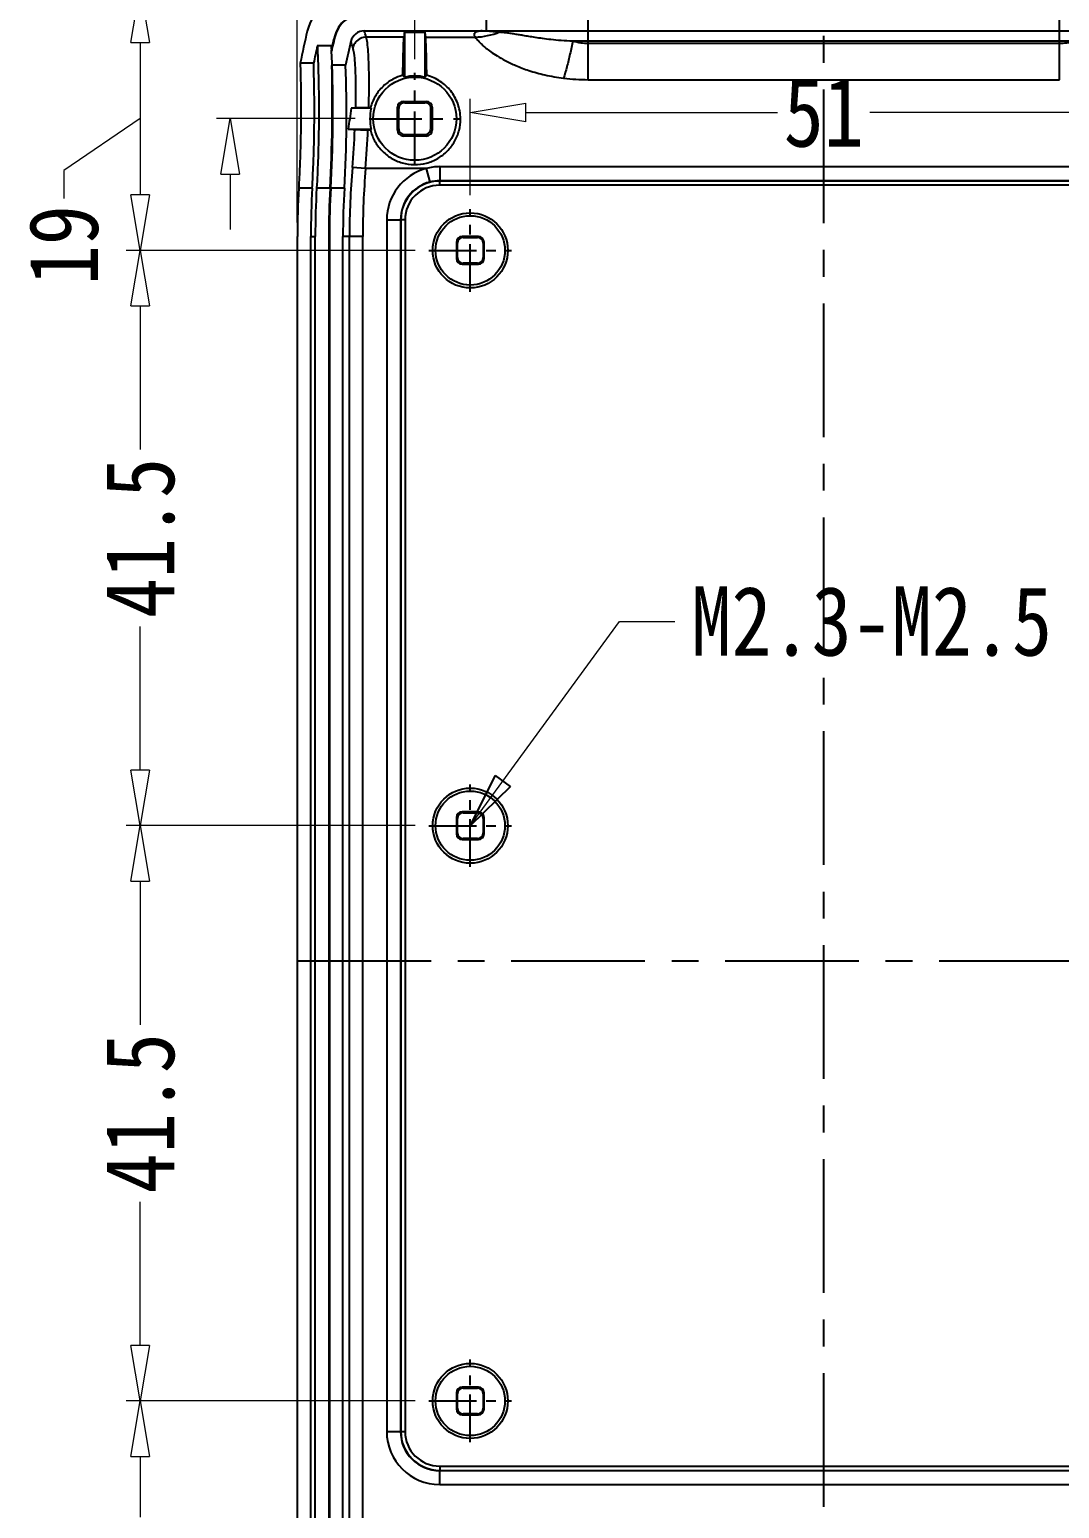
# Model space of a CAD drawing. Header units: millimetres. Extents: x 1786 to 4177, y -2705 to -1639.
# Drawn here: x 4062.9 to 4137.2, y -1832.6 to -1725.9 of the extents above; entities that cross this region are included whole.
import ezdxf

# ---------------------------------------------------------------- set-up
doc = ezdxf.new("R2010")
doc.units = ezdxf.units.MM
doc.linetypes.add('CENTER', pattern=[50.8, 31.75, -6.35, 6.35, -6.35])
doc.layers.add('dim', color=3, linetype='Continuous', lineweight=9)
doc.styles.add('FFS', font='', dxfattribs={"width": 0.85})
doc.styles.get('FFS').set_extended_font_data('FangSong_GB2312')
doc.dimstyles.new('YanXiu', dxfattribs={"dimtxt": 2.5, "dimasz": 2.2, "dimexe": 1, "dimexo": 0.6, "dimgap": 0.66, "dimtad": 0, "dimzin": 9, "dimdsep": 46, "dimtxsty": 'FFS', "dimblk": 'CLOSEDBLANK', "dimcen": 0, "dimclrd": 256, "dimclre": 131, "dimclrt": 42, "dimazin": 2, "dimtfac": 1, "dimtofl": 0, "dimtmove": 0, "dimatfit": 3, "dimldrblk": 'CLOSEDBLANK', "dimfxl": 1, "dimlwd": 5, "dimlwe": 5, "dimarcsym": 0})

# ---------------------------------------------------------------- blocks, each defined once
blk = doc.blocks.new('_ClosedBlank')
at = {"color": 0, "linetype": 'ByBlock', "lineweight": -2}
for p, q in [((-1, 0.167), (0, 0)), ((-1, 0.167), (-1, -0.167)), ((0, 0), (-1, -0.167))]:
    blk.add_line(p, q, dxfattribs=at)
blk = doc.blocks.new('*D199')
at = {"layer": 'Defpoints', "color": 0, "transparency": 16777216}
for p in [(5225.47, -1511.89), (5207.15, -1521.39), (5217.17, -1521.39, 0)]:
    blk.add_point(p, dxfattribs=at)
at = {"layer": 'dim', "lineweight": 5, "transparency": 16777216}
for p, q in [((5207.15, -1507.89), (5207.15, -1503.89)), ((5207.15, -1525.39), (5207.15, -1529.39))]:
    blk.add_line(p, q, dxfattribs=at)
at = {"layer": 'dim', "color": 131, "lineweight": 5, "transparency": 16777216}
for p, q in [((5224.47, -1511.89), (5206.15, -1511.89)), ((5216.17, -1521.39), (5206.15, -1521.39))]:
    blk.add_line(p, q, dxfattribs=at)
at = {"layer": 'dim', "lineweight": 5, "transparency": 16777216, "xscale": 4, "yscale": 4, "zscale": 4}
for p, rotation in [((5207.15, -1511.89), 270), ((5207.15, -1521.39), 90)]:
    blk.add_blockref('_ClosedBlank', p, dxfattribs=dict(at, rotation=rotation))
at = {"layer": 'dim', "color": 42, "transparency": 16777216, "insert": (5207.15, -1499.01), "char_height": 5, "attachment_point": 5, "rotation": 90, "style": 'FFS'}
blk.add_mtext('9.5', dxfattribs=at)
blk = doc.blocks.new('*D198')
at = {"layer": 'Defpoints', "color": 0, "transparency": 16777216}
for p in [(5225.47, -1511.89), (5200.65, -1530.89), (5221.49, -1530.89, 0)]:
    blk.add_point(p, dxfattribs=at)
at = {"layer": 'dim', "color": 131, "lineweight": 5, "transparency": 16777216}
for p, q in [((5224.47, -1511.89), (5199.65, -1511.89)), ((5220.49, -1530.89), (5199.65, -1530.89))]:
    blk.add_line(p, q, dxfattribs=at)
at = {"layer": 'dim', "lineweight": 5, "transparency": 16777216}
for p, q in [((5200.65, -1515.89), (5200.65, -1526.89)), ((5200.65, -1521.39), (5195.15, -1525.14)), ((5195.15, -1525.14), (5195.15, -1527.14))]:
    blk.add_line(p, q, dxfattribs=at)
at = {"layer": 'dim', "lineweight": 5, "transparency": 16777216, "xscale": 4, "yscale": 4, "zscale": 4}
for p, rotation in [((5200.65, -1511.89), 90), ((5200.65, -1530.89), 270)]:
    blk.add_blockref('_ClosedBlank', p, dxfattribs=dict(at, rotation=rotation))
at = {"layer": 'dim', "color": 42, "transparency": 16777216, "insert": (5195.15, -1530.52), "char_height": 5, "attachment_point": 5, "rotation": 90, "style": 'FFS'}
blk.add_mtext('19', dxfattribs=at)
blk = doc.blocks.new('*D197')
at = {"layer": 'Defpoints', "color": 0, "transparency": 16777216}
for p in [(5221.49, -1530.89, 0), (5200.65, -1572.39), (5221.49, -1572.39, 0)]:
    blk.add_point(p, dxfattribs=at)
at = {"layer": 'dim', "color": 131, "lineweight": 5, "transparency": 16777216}
for p, q in [((5220.49, -1530.89), (5199.65, -1530.89)), ((5220.49, -1572.39), (5199.65, -1572.39))]:
    blk.add_line(p, q, dxfattribs=at)
at = {"layer": 'dim', "lineweight": 5, "transparency": 16777216}
for p, q in [((5200.65, -1534.89), (5200.65, -1545.26)), ((5200.65, -1568.39), (5200.65, -1558.03))]:
    blk.add_line(p, q, dxfattribs=at)
at = {"layer": 'dim', "lineweight": 5, "transparency": 16777216, "xscale": 4, "yscale": 4, "zscale": 4}
for p, rotation in [((5200.65, -1530.89), 90), ((5200.65, -1572.39), 270)]:
    blk.add_blockref('_ClosedBlank', p, dxfattribs=dict(at, rotation=rotation))
at = {"layer": 'dim', "color": 42, "transparency": 16777216, "insert": (5200.65, -1551.64), "char_height": 5, "attachment_point": 5, "rotation": 90, "style": 'FFS'}
blk.add_mtext('41.5', dxfattribs=at)
blk = doc.blocks.new('*D196')
at = {"layer": 'Defpoints', "color": 0, "transparency": 16777216}
for p in [(5221.49, -1572.39, 0), (5200.65, -1613.89), (5221.49, -1613.89, 0)]:
    blk.add_point(p, dxfattribs=at)
at = {"layer": 'dim', "color": 131, "lineweight": 5, "transparency": 16777216}
for p, q in [((5220.49, -1572.39), (5199.65, -1572.39)), ((5220.49, -1613.89), (5199.65, -1613.89))]:
    blk.add_line(p, q, dxfattribs=at)
at = {"layer": 'dim', "lineweight": 5, "transparency": 16777216}
for p, q in [((5200.65, -1576.39), (5200.65, -1586.76)), ((5200.65, -1609.89), (5200.65, -1599.53))]:
    blk.add_line(p, q, dxfattribs=at)
at = {"layer": 'dim', "lineweight": 5, "transparency": 16777216, "xscale": 4, "yscale": 4, "zscale": 4}
for p, rotation in [((5200.65, -1572.39), 90), ((5200.65, -1613.89), 270)]:
    blk.add_blockref('_ClosedBlank', p, dxfattribs=dict(at, rotation=rotation))
at = {"layer": 'dim', "color": 42, "transparency": 16777216, "insert": (5200.65, -1593.14), "char_height": 5, "attachment_point": 5, "rotation": 90, "style": 'FFS'}
blk.add_mtext('41.5', dxfattribs=at)
blk = doc.blocks.new('*D195')
at = {"layer": 'Defpoints', "color": 0, "transparency": 16777216}
for p in [(5221.49, -1613.89, 0), (5200.65, -1643.39), (5217.17, -1643.39, 0)]:
    blk.add_point(p, dxfattribs=at)
at = {"layer": 'dim', "color": 131, "lineweight": 5, "transparency": 16777216}
for p, q in [((5220.49, -1613.89), (5199.65, -1613.89)), ((5216.17, -1643.39), (5199.65, -1643.39))]:
    blk.add_line(p, q, dxfattribs=at)
at = {"layer": 'dim', "lineweight": 5, "transparency": 16777216}
for p, q in [((5200.65, -1617.89), (5200.65, -1622.27)), ((5200.65, -1639.39), (5200.65, -1635.02))]:
    blk.add_line(p, q, dxfattribs=at)
at = {"layer": 'dim', "lineweight": 5, "transparency": 16777216, "xscale": 4, "yscale": 4, "zscale": 4}
for p, rotation in [((5200.65, -1613.89), 90), ((5200.65, -1643.39), 270)]:
    blk.add_blockref('_ClosedBlank', p, dxfattribs=dict(at, rotation=rotation))
at = {"layer": 'dim', "color": 42, "transparency": 16777216, "insert": (5200.65, -1628.64), "char_height": 5, "attachment_point": 5, "rotation": 90, "style": 'FFS'}
blk.add_mtext('29.5', dxfattribs=at)
blk = doc.blocks.new('*D193')
at = {"layer": 'Defpoints', "color": 0, "transparency": 16777216}
for p in [(5275.47, -1520.95), (5224.47, -1527.91, 0), (5275.47, -1527.91, 0)]:
    blk.add_point(p, dxfattribs=at)
at = {"layer": 'dim', "color": 131, "lineweight": 5, "transparency": 16777216}
for p, q in [((5224.47, -1526.91), (5224.47, -1519.95)), ((5275.47, -1526.91), (5275.47, -1519.95))]:
    blk.add_line(p, q, dxfattribs=at)
at = {"layer": 'dim', "lineweight": 5, "transparency": 16777216}
for p, q in [((5228.47, -1520.95), (5246.64, -1520.95)), ((5271.47, -1520.95), (5253.3, -1520.95))]:
    blk.add_line(p, q, dxfattribs=at)
at = {"layer": 'dim', "lineweight": 5, "transparency": 16777216, "xscale": 4, "yscale": 4, "zscale": 4, "rotation": 180}
blk.add_blockref('_ClosedBlank', (5224.47, -1520.95), dxfattribs=at)
at = {"layer": 'dim', "lineweight": 5, "transparency": 16777216, "xscale": 4, "yscale": 4, "zscale": 4}
blk.add_blockref('_ClosedBlank', (5275.47, -1520.95), dxfattribs=at)
at = {"layer": 'dim', "color": 42, "transparency": 16777216, "insert": (5249.97, -1520.95), "char_height": 5, "attachment_point": 5, "style": 'FFS'}
blk.add_mtext('51', dxfattribs=at)
blk = doc.blocks.new('*D192')
at = {"layer": 'Defpoints', "color": 0, "transparency": 16777216}
for p in [(5279.47, -1505.74), (5220.47, -1518.09, 0), (5279.47, -1518.09, 0)]:
    blk.add_point(p, dxfattribs=at)
at = {"layer": 'dim', "color": 131, "lineweight": 5, "transparency": 16777216}
for p, q in [((5220.47, -1517.09), (5220.47, -1504.74)), ((5279.47, -1517.09), (5279.47, -1504.74))]:
    blk.add_line(p, q, dxfattribs=at)
at = {"layer": 'dim', "lineweight": 5, "transparency": 16777216}
for p, q in [((5224.47, -1505.74), (5246.56, -1505.74)), ((5275.47, -1505.74), (5253.38, -1505.74))]:
    blk.add_line(p, q, dxfattribs=at)
at = {"layer": 'dim', "lineweight": 5, "transparency": 16777216, "xscale": 4, "yscale": 4, "zscale": 4, "rotation": 180}
blk.add_blockref('_ClosedBlank', (5220.47, -1505.74), dxfattribs=at)
at = {"layer": 'dim', "lineweight": 5, "transparency": 16777216, "xscale": 4, "yscale": 4, "zscale": 4}
blk.add_blockref('_ClosedBlank', (5279.47, -1505.74), dxfattribs=at)
at = {"layer": 'dim', "color": 42, "transparency": 16777216, "insert": (5249.97, -1505.74), "char_height": 5, "attachment_point": 5, "style": 'FFS'}
blk.add_mtext('59', dxfattribs=at)
blk = doc.blocks.new('*D191')
at = {"layer": 'Defpoints', "color": 0, "transparency": 16777216}
for p in [(5287.94, -1499.24), (5211.99, -1529.89), (5287.94, -1529.89)]:
    blk.add_point(p, dxfattribs=at)
at = {"layer": 'dim', "color": 131, "lineweight": 5, "transparency": 16777216}
for p, q in [((5211.99, -1528.89), (5211.99, -1498.24)), ((5287.94, -1528.89), (5287.94, -1498.24))]:
    blk.add_line(p, q, dxfattribs=at)
at = {"layer": 'dim', "lineweight": 5, "transparency": 16777216}
for p, q in [((5215.99, -1499.24), (5242.14, -1499.24)), ((5283.94, -1499.24), (5257.79, -1499.24))]:
    blk.add_line(p, q, dxfattribs=at)
at = {"layer": 'dim', "lineweight": 5, "transparency": 16777216, "xscale": 4, "yscale": 4, "zscale": 4, "rotation": 180}
blk.add_blockref('_ClosedBlank', (5211.99, -1499.24), dxfattribs=at)
at = {"layer": 'dim', "lineweight": 5, "transparency": 16777216, "xscale": 4, "yscale": 4, "zscale": 4}
blk.add_blockref('_ClosedBlank', (5287.94, -1499.24), dxfattribs=at)
at = {"layer": 'dim', "color": 42, "transparency": 16777216, "insert": (5249.97, -1499.24), "char_height": 5, "attachment_point": 5, "style": 'FFS'}
blk.add_mtext('75.95', dxfattribs=at)
blk = doc.blocks.new('*u200')
at = {"color": 7, "linetype": 'Continuous'}
for p, q in [((-17, 63.565, 0), (-17, 70.25, 0)), ((17, 63.565, 0), (17, 70.25, 0)), ((-24.327, 67.093, 0), (-24.327, 67.95, 0)), ((-35.302, 66.661, 0), (-35.275, 66.655, 0)), ((-33.143, 67.089, 0), (-24.63, 67.089, 0)), ((-30.285, 66.633, 0), (-32.999, 66.633, 0)), ((-30.25, 66.988, 0), (-30.25, 63.739, 0)), ((-30.25, 66.988, 0), (-28.75, 66.988, 0)), ((-28.75, 63.739, 0), (-28.75, 66.988, 0)), ((-28.715, 66.633, 0), (-25.157, 66.633, 0)), ((-24.252, 67.089, 0), (24.252, 67.089, 0)), ((-18.098, 66.361, 0), (18.098, 66.361, 0)), ((-17, 66.192, 0), (17, 66.192, 0)), ((-35.516, 65.999, 0), (-36.533, 65.999, 0)), ((-35.508, 65.768, 0), (-35.516, 65.999, 0)), ((-35.508, 65.768, 0), (-35.506, 65.702, 0)), ((-35.506, 65.702, 0), (-35.506, 65.695, 0)), ((-35.495, 65.7, 0), (-35.505, 65.657, 0)), ((-35.473, 64.764, 0), (-35.505, 65.657, 0)), ((-35.481, 65.762, 0), (-35.495, 65.7, 0)), ((-35.43, 65.99, 0), (-35.437, 65.957, 0)), ((-36.799, 64.749, 0), (-37.768, 64.749, 0)), ((-35.467, 64.607, 0), (-35.473, 64.764, 0)), ((-35.467, 64.607, 0), (-35.467, 64.59, 0)), ((-34.495, 64.607, 0), (-35.467, 64.607, 0)), ((-17, 63.565, 0), (17, 63.565, 0)), ((-30.231, 61.906, 0), (-30.326, 62, 0)), ((-30.326, 62, 0), (-28.674, 62, 0)), ((-30.231, 61.906, 0), (-28.769, 61.906, 0)), ((-28.769, 61.906, 0), (-28.674, 62, 0)), ((-32.648, 61.5, 0), (-34.085, 61.5, 0)), ((-32.82, 61.535, 0), (-32.693, 61.535, 0)), ((-32.648, 61.5, 0), (-32.693, 61.535, 0)), ((-30.75, 59.924, 0), (-30.75, 61.576, 0)), ((-30.654, 61.48, 0), (-30.75, 61.576, 0)), ((-28.346, 61.48, 0), (-28.25, 61.576, 0)), ((-28.25, 61.576, 0), (-28.25, 59.924, 0)), ((-34.301, 60, 0), (-32.648, 60, 0)), ((-32.878, 59.956, 0), (-32.705, 59.956, 0)), ((-30.65, 60.025, 0), (-30.75, 59.924, 0)), ((-28.35, 60.025, 0), (-28.25, 59.924, 0)), ((-30.224, 59.601, 0), (-30.326, 59.5, 0)), ((-28.674, 59.5, 0), (-30.326, 59.5, 0)), ((-30.224, 59.601, 0), (-28.776, 59.601, 0)), ((-28.776, 59.601, 0), (-28.674, 59.5, 0)), ((-33.05, 57.15, 0), (-34.003, 57.23, 0)), ((-28.677, 57.15, 0), (-33.05, 57.15, 0)), ((-28.677, 57.15, 0), (-28.422, 56.183, 0)), ((-27.7, 57.289, 0), (-27.7, 56.276, 0)), ((27.7, 57.289, 0), (-27.7, 57.289, 0)), ((-36.9, 55.75, 0), (-37.877, 55.75, 0)), ((-35.606, 55.75, 0), (-36.581, 55.75, 0)), ((-34.58, 55.75, 0), (-35.562, 55.75, 0)), ((-27.7, 56.276, 0), (-27.7, 56.255, 0)), ((27.7, 56.276, 0), (-27.7, 56.276, 0)), ((-27.7, 55.955, 0), (-27.7, 56.255, 0)), ((27.7, 56.255, 0), (-27.7, 56.255, 0)), ((27.7, 55.955, 0), (-27.7, 55.955, 0)), ((-31.526, 53.45, 0), (-31.526, -33.95, 0)), ((-31.526, 53.45, 0), (-30.526, 53.45, 0)), ((-30.526, 53.45, 0), (-30.526, -33.95, 0)), ((-30.526, 53.45, 0), (-30.505, 53.45, 0)), ((-30.505, 53.45, 0), (-30.505, -33.95, 0)), ((-30.205, 53.45, 0), (-30.505, 53.45, 0)), ((-30.205, 53.45, 0), (-30.205, -33.95, 0)), ((-37.974, -52.75, 0), (-37.974, 52.25, 0)), ((-36.999, -52.75, 0), (-36.999, 52.25, 0)), ((-36.999, 52.25, 0), (-36.681, 52.25, 0)), ((-36.681, -52.75, 0), (-36.681, 52.25, 0)), ((-35.707, 52.25, 0), (-35.707, -52.75, 0)), ((-35.663, 52.25, 0), (-35.707, 52.25, 0)), ((-35.663, 52.25, 0), (-35.663, -52.75, 0)), ((-34.682, -52.75, 0), (-34.682, 52.25, 0)), ((-33.256, 52.25, 0), (-34.682, 52.25, 0)), ((-34.213, -52.75, 0), (-34.213, 52.25, 0)), ((-33.256, -52.75, 0), (-33.256, 52.25, 0)), ((-26.5, 51.839, 0), (-26.5, 50.661, 0)), ((-26.5, 51.839, 0), (-26.43, 51.769, 0)), ((-26.43, 50.731, 0), (-26.43, 51.769, 0)), ((-26.089, 52.25, 0), (-26.019, 52.18, 0)), ((-24.911, 52.25, 0), (-26.089, 52.25, 0)), ((-26.019, 52.18, 0), (-24.981, 52.18, 0)), ((-24.911, 52.25, 0), (-24.981, 52.18, 0)), ((-24.5, 51.839, 0), (-24.57, 51.769, 0)), ((-24.57, 51.769, 0), (-24.57, 50.731, 0)), ((-24.5, 50.661, 0), (-24.5, 51.839, 0)), ((-26.5, 50.661, 0), (-26.43, 50.731, 0)), ((-26.089, 50.25, 0), (-26.019, 50.32, 0)), ((-26.089, 50.25, 0), (-24.911, 50.25, 0)), ((-24.981, 50.32, 0), (-26.019, 50.32, 0)), ((-24.911, 50.25, 0), (-24.981, 50.32, 0)), ((-24.5, 50.661, 0), (-24.57, 50.731, 0)), ((-26.089, 10.75, 0), (-26.019, 10.68, 0)), ((-24.911, 10.75, 0), (-26.089, 10.75, 0)), ((-26.019, 10.68, 0), (-24.981, 10.68, 0)), ((-24.911, 10.75, 0), (-24.981, 10.68, 0)), ((-26.5, 10.339, 0), (-26.5, 9.161, 0)), ((-26.5, 10.339, 0), (-26.43, 10.269, 0)), ((-26.43, 9.231, 0), (-26.43, 10.269, 0)), ((-24.5, 10.339, 0), (-24.57, 10.269, 0)), ((-24.57, 10.269, 0), (-24.57, 9.231, 0)), ((-24.5, 9.161, 0), (-24.5, 10.339, 0)), ((-26.5, 9.161, 0), (-26.43, 9.231, 0)), ((-26.089, 8.75, 0), (-26.019, 8.82, 0)), ((-26.089, 8.75, 0), (-24.911, 8.75, 0)), ((-24.981, 8.82, 0), (-26.019, 8.82, 0)), ((-24.911, 8.75, 0), (-24.981, 8.82, 0)), ((-24.5, 9.161, 0), (-24.57, 9.231, 0)), ((-26.089, -30.75, 0), (-26.019, -30.82, 0)), ((-24.911, -30.75, 0), (-26.089, -30.75, 0)), ((-26.019, -30.82, 0), (-24.981, -30.82, 0)), ((-24.911, -30.75, 0), (-24.981, -30.82, 0)), ((-26.5, -31.161, 0), (-26.43, -31.231, 0)), ((-26.5, -31.161, 0), (-26.5, -32.339, 0)), ((-26.43, -32.269, 0), (-26.43, -31.231, 0)), ((-24.5, -31.161, 0), (-24.57, -31.231, 0)), ((-24.57, -31.231, 0), (-24.57, -32.269, 0)), ((-24.5, -32.339, 0), (-24.5, -31.161, 0)), ((-26.5, -32.339, 0), (-26.43, -32.269, 0)), ((-26.089, -32.75, 0), (-26.019, -32.68, 0)), ((-26.089, -32.75, 0), (-24.911, -32.75, 0)), ((-24.981, -32.68, 0), (-26.019, -32.68, 0)), ((-24.911, -32.75, 0), (-24.981, -32.68, 0)), ((-24.5, -32.339, 0), (-24.57, -32.269, 0)), ((-31.526, -33.95, 0), (-30.205, -33.95, 0)), ((-27.7, -36.455, 0), (27.7, -36.455, 0)), ((-27.7, -36.455, 0), (-27.7, -36.755, 0)), ((-27.7, -36.755, 0), (27.7, -36.755, 0)), ((-27.7, -36.776, 0), (-27.7, -36.755, 0)), ((-27.7, -36.776, 0), (27.7, -36.776, 0)), ((-27.7, -37.776, 0), (-27.7, -36.776, 0)), ((-27.7, -37.776, 0), (27.7, -37.776, 0))]:
    blk.add_line(p, q, dxfattribs=at)
at = {"color": 1, "linetype": 'CENTER', "ltscale": 0.303795}
for p, q in [((0, -70.25), (0, 70.25)), ((-37.974, 0), (37.974, 0))]:
    blk.add_line(p, q, dxfattribs=at)
at = {"color": 1, "linetype": 'CENTER', "ltscale": 0.12}
for p, q in [((-29.5, 57.45), (-29.5, 64.05)), ((-29.5, 57.45), (-29.5, 64.05)), ((-32.8, 60.75), (-26.2, 60.75)), ((-32.8, 60.75), (-26.2, 60.75))]:
    blk.add_line(p, q, dxfattribs=at)
at = {"color": 1, "linetype": 'CENTER', "ltscale": 0.108385}
for p, q in [((-25.5, 48.269), (-25.5, 54.231)), ((-25.5, 48.269), (-25.5, 54.231)), ((-28.481, 51.25), (-22.519, 51.25)), ((-28.481, 51.25), (-22.519, 51.25)), ((-25.5, 6.769), (-25.5, 12.731)), ((-25.5, 6.769), (-25.5, 12.731)), ((-28.481, 9.75), (-22.519, 9.75)), ((-28.481, 9.75), (-22.519, 9.75)), ((-25.5, -34.731), (-25.5, -28.769)), ((-25.5, -34.731), (-25.5, -28.769)), ((-28.481, -31.75), (-22.519, -31.75)), ((-28.481, -31.75), (-22.519, -31.75))]:
    blk.add_line(p, q, dxfattribs=at)
at = {"color": 7, "linetype": 'Continuous'}
for centre, radius in [((-29.5, 60.75, 0), 3), ((-25.5, 51.25, 0), 2.71), ((-25.5, 51.25, 0), 2.5), ((-25.5, 9.75, 0), 2.71), ((-25.5, 9.75, 0), 2.5), ((-25.5, -31.75, 0), 2.71), ((-25.5, -31.75, 0), 2.5)]:
    blk.add_circle(centre, radius, dxfattribs=at)
for centre, radius, start, end in [((-33.858, 66.25, 0), 3.5, 90.00009, 166.62014), ((-33.162, 66.15, 0), 2.2, 90, 166.55915), ((-33.16, 66.148, 0), 2.174, 90.0427, 166.51645), ((25, 52.25, 0), 64, 166.6202, 168.73779), ((25, 52.25, 0), 62, 166.55915, 167.40646), ((25, 52.25, 0), 61.972, 166.55915, 167.19047), ((25, 52.25, 0), 60.765, 166.61148, 168.26639), ((-33.142, 66.09, 0), 0.998, 90.03212, 166.6811), ((-232.699, -0.718, 0), 209.596, 18.52699, 18.65354), ((-237.062, 2.597, 0), 213.874, 17.42235, 17.55025), ((-25.304, 71.74, 0), 5.109, 271.64736, 292.23644), ((25, 52.25, 0), 63.05, 167.40444, 168.56582), ((-43.416, 65.419, 0), 7.915, 1.71819, 1.99274), ((25, 52.25, 0), 61.972, 167.22166, 167.40649), ((-158.56, 61.933, 0), 123.11, 357.1211, 1.23625), ((-131.235, 61.192, 0), 95.828, 356.74474, 2.03213), ((-126.185, 61.043, 0), 91.758, 356.6933, 2.22639), ((-55.791, 44.025, 0), 32.264, 37.66165, 37.986), ((-29.5, 60.75, 0), 3.081, 75.9119, 104.0881), ((-2.868, 43.76, 0), 32.696, 142.01615, 142.33621), ((-16.989, 77.857, 0), 14.292, 262.8729, 269.95618), ((25, 52.25, 0), 59.805, 171.10236, 172.55421), ((-31.713, 28.357, 0), 33.227, 93.54307, 94.09472), ((-29.5, 60.75, 0), 3.236, 166.59746, 193.40254), ((-31.679, 96.088, 0), 36.183, 265.84514, 266.60382), ((-109.793, 63.604, 0), 76.057, 355.19274, 357.2599), ((-125.906, 64.244, 0), 93.127, 355.63122, 357.36075), ((-13.359, 34.849, 0), 31.696, 127.48581, 127.617), ((25, 52.25, 0), 59.213, 175.17507, 180), ((25, 52.25, 0), 58.256, 175.17507, 180), ((-27.699, 53.449, 0), 3.828, 104.81114, 179.97905), ((-27.702, 53.806, 0), 3.484, 89.97465, 106.25801), ((25, 52.25, 0), 62.974, 176.81396, 180), ((25, 52.25, 0), 61.999, 176.76377, 180), ((25, 52.25, 0), 61.681, 176.74707, 180), ((25, 52.25, 0), 60.707, 176.69481, 180), ((25, 52.25, 0), 60.663, 176.69243, 180), ((25, 52.25, 0), 59.682, 176.63804, 180), ((-27.699, 53.449, 0), 2.828, 104.81262, 179.97936), ((-27.699, 53.449, 0), 2.806, 90.01939, 179.98059), ((-27.699, 53.449, 0), 2.506, 90.02171, 179.97829), ((-27.703, 53.457, 0), 2.819, 89.94192, 104.76881), ((-27.7, -33.95, 0), 3.827, 180.01165, 269.98844), ((-27.7, -33.95, 0), 2.827, 180.0161, 269.99126), ((-27.699, -33.949, 0), 2.806, 180.01939, 269.98059), ((-27.699, -33.949, 0), 2.506, 180.02171, 269.97829)]:
    blk.add_arc(centre, radius, start, end, dxfattribs=at)
for centre, major_axis, ratio, start_param, end_param in [((-30.205, 46.25, 0), (0, 20.9), 0.0174551, 0.124725, 0.2228234), ((-28.795, 46.25, 0), (0, 20.9), 0.0174551, -0.2228234, -0.124725), ((-30.326, 61.576, 0), (0.3, -0.3), 0.9999239, 2.3562326, 3.9269527), ((-28.674, 61.576, 0), (0.3, 0.3), 0.9999239, -0.7853601, 0.7853601), ((-30.326, 59.924, 0), (0.3, 0.3), 0.9999239, -3.9269527, -2.3562326), ((-28.674, 59.924, 0), (0.3, -0.3), 0.9999239, -0.7853601, 0.7853601), ((-26.088, 51.838, 0), (0.291, -0.291), 0.9996955, 2.3563468, 3.9268385), ((-26.019, 51.769, 0), (0.291, -0.291), 0.9996955, 2.3563468, 3.9268385), ((-24.981, 51.769, 0), (-0.291, -0.291), 0.9996955, 2.3563468, 3.9268385), ((-24.912, 51.838, 0), (0.291, 0.291), 0.9996955, -0.7852459, 0.7852459), ((-26.088, 50.662, 0), (0.291, 0.291), 0.9996955, -3.9268385, -2.3563468), ((-26.019, 50.731, 0), (0.291, 0.291), 0.9996955, 2.3563468, 3.9268385), ((-24.981, 50.731, 0), (-0.291, 0.291), 0.9996955, 2.3563468, 3.9268385), ((-24.912, 50.662, 0), (0.291, -0.291), 0.9996955, -0.7852459, 0.7852459), ((-26.088, 10.338, 0), (0.291, -0.291), 0.9996955, 2.3563468, 3.9268385), ((-26.019, 10.269, 0), (0.291, -0.291), 0.9996955, 2.3563468, 3.9268385), ((-24.981, 10.269, 0), (-0.291, -0.291), 0.9996955, 2.3563468, 3.9268385), ((-24.912, 10.338, 0), (0.291, 0.291), 0.9996955, -0.7852459, 0.7852459), ((-26.088, 9.162, 0), (0.291, 0.291), 0.9996955, -3.9268385, -2.3563468), ((-26.019, 9.231, 0), (0.291, 0.291), 0.9996955, 2.3563468, 3.9268385), ((-24.981, 9.231, 0), (-0.291, 0.291), 0.9996955, 2.3563468, 3.9268385), ((-24.912, 9.162, 0), (0.291, -0.291), 0.9996955, -0.7852459, 0.7852459), ((-26.088, -31.162, 0), (0.291, -0.291), 0.9996955, 2.3563468, 3.9268385), ((-26.019, -31.231, 0), (0.291, -0.291), 0.9996955, 2.3563468, 3.9268385), ((-24.981, -31.231, 0), (-0.291, -0.291), 0.9996955, 2.3563468, 3.9268385), ((-24.912, -31.162, 0), (0.291, 0.291), 0.9996955, -0.7852459, 0.7852459), ((-26.088, -32.338, 0), (0.291, 0.291), 0.9996955, -3.9268385, -2.3563468), ((-26.019, -32.269, 0), (0.291, 0.291), 0.9996955, 2.3563468, 3.9268385), ((-24.981, -32.269, 0), (-0.291, 0.291), 0.9996955, 2.3563468, 3.9268385), ((-24.912, -32.338, 0), (0.291, -0.291), 0.9996955, -0.7852459, 0.7852459)]:
    blk.add_ellipse(centre, major_axis=major_axis, ratio=ratio, start_param=start_param, end_param=end_param, dxfattribs=at)
for points, start_tangent, end_tangent in [([(-32.999, 66.633, 0), (-33.425, 66.533, 0), (-33.769, 66.265, 0), (-33.966, 65.882, 0)], (-0.9998708, -0.0160746), (-0.2494399, -0.9683903)), ([(-32.82, 61.535, 0), (-32.802, 62.453, 0), (-32.797, 63.303, 0), (-32.804, 64.084, 0), (-32.823, 64.834, 0), (-32.861, 65.575, 0), (-32.923, 66.229, 0), (-32.999, 66.633, 0)], (0.0266193, 0.9996456), (-0.2741601, 0.9616841)), ([(-30.362, 63.883, 0), (-30.338, 65.178, 0), (-30.313, 66.091, 0), (-30.285, 66.633, 0)], (0.0147851, 0.9998907), (0.0768075, 0.9970459)), ([(-28.638, 63.883, 0), (-28.662, 65.178, 0), (-28.687, 66.091, 0), (-28.715, 66.633, 0)], (-0.0147851, 0.9998907), (-0.0768075, 0.9970459)), ([(-24.63, 67.089, 0), (-24.702, 67.082, 0), (-24.769, 67.074, 0), (-24.831, 67.065, 0), (-24.889, 67.054, 0), (-24.944, 67.041, 0), (-24.996, 67.027, 0), (-25.045, 67.01, 0), (-25.09, 66.99, 0), (-25.131, 66.966, 0), (-25.167, 66.939, 0), (-25.197, 66.907, 0), (-25.217, 66.869, 0), (-25.228, 66.824, 0), (-25.224, 66.77, 0), (-25.202, 66.707, 0), (-25.157, 66.633, 0)], (-0.9966823, -0.0813907), (0.5827788, -0.8126308)), ([(-25.157, 66.633, 0), (-25.035, 66.497, 0), (-24.871, 66.314, 0), (-24.649, 66.092, 0), (-24.367, 65.846, 0), (-24.022, 65.584, 0), (-23.57, 65.284, 0), (-22.972, 64.944, 0), (-22.214, 64.585, 0), (-21.268, 64.23, 0), (-20.119, 63.912, 0), (-18.762, 63.675, 0)], (0.6954277, -0.718596), (0.9924269, -0.1228368)), ([(-24.63, 67.089, 0), (-24.559, 67.089, 0), (-24.494, 67.09, 0), (-24.434, 67.091, 0), (-24.379, 67.092, 0), (-24.327, 67.093, 0)], (1, 0.0000299), (0.9998652, 0.0164191)), ([(-24.327, 67.093, 0), (-24.305, 67.09, 0), (-24.28, 67.089, 0), (-24.252, 67.089, 0)], (0.9884194, -0.1517471), (1, 0.0000042)), ([(-24.252, 67.089, 0), (-24.231, 67.086, 0), (-24.215, 67.084, 0), (-24.195, 67.083, 0), (-24.17, 67.08, 0), (-24.141, 67.078, 0), (-24.107, 67.075, 0), (-24.067, 67.071, 0), (-24.019, 67.067, 0), (-23.963, 67.063, 0), (-23.898, 67.057, 0), (-23.822, 67.051, 0), (-23.733, 67.043, 0), (-23.63, 67.034, 0), (-23.51, 67.024, 0), (-23.371, 67.011, 0)], (0.9867029, -0.1625341), (0.9959978, -0.0893779)), ([(-23.371, 67.011, 0), (-23.065, 66.98, 0), (-22.735, 66.938, 0), (-22.392, 66.887, 0), (-22.047, 66.832, 0), (-21.698, 66.773, 0), (-21.304, 66.706, 0), (-20.842, 66.632, 0), (-20.307, 66.555, 0), (-19.681, 66.479, 0), (-18.948, 66.411, 0), (-18.098, 66.361, 0)], (0.9959979, -0.0893765), (0.9991247, -0.0418318)), ([(-18.098, 66.361, 0), (-18.304, 65.398, 0), (-18.529, 64.491, 0), (-18.762, 63.675, 0)], (-0.1948216, -0.9808387), (-0.2963122, -0.9550911)), ([(-18.098, 66.361, 0), (-17.533, 66.232, 0), (-17, 66.192, 0)], (0.9567053, -0.2910583), (1, -0.0001078)), ([(17, 66.192, 0), (17.533, 66.233, 0), (18.098, 66.361, 0)], (1, 0.0000825), (0.9567012, 0.291072)), ([(-36.533, 65.999, 0), (-36.523, 65.794, 0), (-36.499, 65.182, 0), (-36.466, 64.2, 0), (-36.437, 62.896, 0), (-36.425, 61.337, 0), (-36.439, 59.586, 0), (-36.49, 57.702, 0), (-36.581, 55.75, 0)], (0.0487978, -0.9988087), (-0.0567438, -0.9983888)), ([(-33.766, 61.521, 0), (-33.752, 62.439, 0), (-33.755, 63.269, 0), (-33.772, 64.038, 0), (-33.81, 64.788, 0), (-33.878, 65.467, 0), (-33.966, 65.882, 0)], (0.023943, 0.9997133), (-0.3174859, 0.948263)), ([(-37.768, 64.749, 0), (-37.763, 64.619, 0), (-37.752, 64.203, 0), (-37.737, 63.522, 0), (-37.724, 62.611, 0), (-37.718, 61.502, 0), (-37.726, 60.227, 0), (-37.752, 58.82, 0), (-37.802, 57.314, 0), (-37.877, 55.75, 0)], (0.0342306, -0.999414), (-0.0555782, -0.9984543)), ([(-36.9, 55.75, 0), (-36.818, 57.459, 0), (-36.767, 59.117, 0), (-36.745, 60.666, 0), (-36.745, 62.038, 0), (-36.758, 63.183, 0), (-36.778, 64.035, 0), (-36.793, 64.571, 0), (-36.799, 64.749, 0)], (0.0564528, 0.9984053), (-0.0362261, 0.9993436)), ([(-30.362, 63.883, 0), (-31.086, 63.593, 0), (-31.783, 63.084, 0), (-32.344, 62.378, 0), (-32.693, 61.535, 0)], (-0.9656793, -0.2597373), (-0.2495217, -0.9683692)), ([(-26.204, 60.75, 0), (-26.26, 61.321, 0), (-26.405, 61.847, 0), (-26.625, 62.323, 0), (-26.912, 62.75, 0), (-27.259, 63.123, 0), (-27.664, 63.442, 0), (-28.125, 63.698, 0), (-28.638, 63.883, 0)], (-0.0091221, 0.9999584), (-0.9656793, 0.2597373)), ([(-30.231, 61.906, 0), (-30.388, 61.876, 0), (-30.526, 61.786, 0), (-30.62, 61.648, 0), (-30.654, 61.48, 0)], (-1, 0), (0.0037953, -0.9999928)), ([(-28.346, 61.48, 0), (-28.379, 61.647, 0), (-28.474, 61.786, 0), (-28.612, 61.875, 0), (-28.769, 61.906, 0)], (0.0037953, 0.9999928), (-1, 0)), ([(-32.82, 61.535, 0), (-33.12, 61.534, 0), (-33.4, 61.531, 0), (-33.623, 61.527, 0), (-33.766, 61.521, 0)], (-1, 0), (-0.9980629, -0.062213)), ([(-30.65, 60.025, 0), (-30.652, 60.77, 0), (-30.654, 61.48, 0)], (-0.0023678, 0.9999972), (-0.0037953, 0.9999928)), ([(-28.35, 60.025, 0), (-28.348, 60.77, 0), (-28.346, 61.48, 0)], (0.0023678, 0.9999972), (0.0037953, 0.9999928)), ([(-33.823, 59.968, 0), (-33.683, 59.963, 0), (-33.462, 59.959, 0), (-33.184, 59.957, 0), (-32.878, 59.956, 0)], (0.9982182, -0.0596696), (1, 0)), ([(-32.705, 59.956, 0), (-32.398, 59.157, 0), (-31.887, 58.458, 0), (-31.208, 57.914, 0), (-30.406, 57.565, 0), (-29.531, 57.439, 0), (-28.658, 57.547, 0), (-27.844, 57.883, 0), (-27.158, 58.412, 0), (-26.635, 59.098, 0), (-26.31, 59.895, 0), (-26.204, 60.75, 0)], (0.2339905, -0.9722389), (-0.0091221, 0.9999584)), ([(-30.65, 60.025, 0), (-30.617, 59.862, 0), (-30.524, 59.724, 0), (-30.385, 59.633, 0), (-30.224, 59.601, 0)], (0.0023678, -0.9999972), (1, 0)), ([(-28.776, 59.601, 0), (-28.615, 59.633, 0), (-28.477, 59.724, 0), (-28.384, 59.861, 0), (-28.35, 60.025, 0)], (1, 0), (0.0023678, 0.9999972)), ([(-35.562, 55.75, 0), (-35.577, 55.748, 0), (-35.591, 55.749, 0), (-35.606, 55.75, 0)], (-0.9974187, 0.0718043), (-0.9983483, 0.0574514))]:
    blk.add_spline(points, degree=3, dxfattribs=dict(at, start_tangent=start_tangent, end_tangent=end_tangent))
at = {"layer": 'dim', "color": 42, "insert": (-9.545, 24.476, 0), "char_height": 5, "attachment_point": 4, "style": 'FFS'}
blk.add_mtext('M2.3-M2.5', dxfattribs=at)
at = {"layer": 'dim'}
for base, p2, override, picture, middle in [((-42.813, 60.75, 0), (-32.8, 60.75), {"dimtxt": 5, "dimasz": 4, "dimexe": 0.9995, "dimexo": 0.9995, "dimgap": 0.9995, "dimzin": 8}, '*D199', (-42.813, 83.132, 0)), ((-49.313, 51.25, 0), (-28.481, 51.25), {"dimtxt": 5, "dimasz": 4, "dimexe": 0.9995, "dimexo": 0.9995, "dimgap": 0.9995, "dimzin": 8, "dimtmove": 1}, '*D198', (-54.816, 54, 0))]:
    dim = blk.add_linear_dim(base=base, p1=(-24.5, 70.25, 0), p2=p2, angle=90, dimstyle='YanXiu', override=override, dxfattribs=at)
    dim.commit()
    dim.dimension.update_dxf_attribs({"geometry": picture, "text_midpoint": middle, "dimtype": 128, "insert": (-5249.967, 1582.143)})
for base, p1, p2, picture, middle in [((37.974, 82.899, 0), (-37.974, 52.25, 0), (37.974, 52.25, 0), '*D191', (0, 82.899, 0)), ((29.5, 76.399, 0), (-29.5, 64.05), (29.5, 64.05), '*D192', (0, 76.399, 0)), ((25.5, 61.196, 0), (-25.5, 54.231), (25.5, 54.231), '*D193', (0, 61.196, 0))]:
    dim = blk.add_linear_dim(base=base, p1=p1, p2=p2, dimstyle='YanXiu', override={"dimtxt": 5, "dimasz": 4, "dimexe": 0.9995, "dimexo": 0.9995, "dimgap": 0.9995, "dimzin": 8}, dxfattribs=at)
    dim.commit()
    dim.dimension.update_dxf_attribs({"geometry": picture, "text_midpoint": middle, "insert": (-5249.967, 1582.143)})
for base, p1, p2, picture, middle in [((-49.313, 9.75, 0), (-28.481, 51.25), (-28.481, 9.75), '*D197', (-49.313, 30.5, 0)), ((-49.313, -31.75, 0), (-28.481, 9.75), (-28.481, -31.75), '*D196', (-49.313, -11, 0)), ((-49.313, -61.25, 0), (-28.481, -31.75), (-32.8, -61.25), '*D195', (-49.313, -46.5, 0))]:
    dim = blk.add_linear_dim(base=base, p1=p1, p2=p2, angle=90, dimstyle='YanXiu', override={"dimtxt": 5, "dimasz": 4, "dimexe": 0.9995, "dimexo": 0.9995, "dimgap": 0.9995, "dimzin": 8, "dimtmove": 1}, dxfattribs=at)
    dim.commit()
    dim.dimension.update_dxf_attribs({"geometry": picture, "text_midpoint": middle, "insert": (-5249.967, 1582.143)})
at = {"layer": 'dim', "annotation_type": 0, "has_hookline": 1, "hookline_direction": 0, "text_width": 34}
blk.add_leader([(-25.5, 9.75, 0), (-14.744, 24.476, 0), (-10.744, 24.476, 0)], dimstyle='YanXiu', override={"dimtxt": 6, "dimasz": 4, "dimexe": 1.1994, "dimexo": 1.1994, "dimgap": 1.1994}, dxfattribs=at)
blk = doc.blocks.new('*u201')
blk.add_blockref('*u200', (129.121, 105.55, 0))

msp = doc.modelspace()

# ---------------------------------------------------------------- block references
msp.add_blockref('*u201', (3991.1, -1898.61))

doc.saveas('drawing.dxf')
